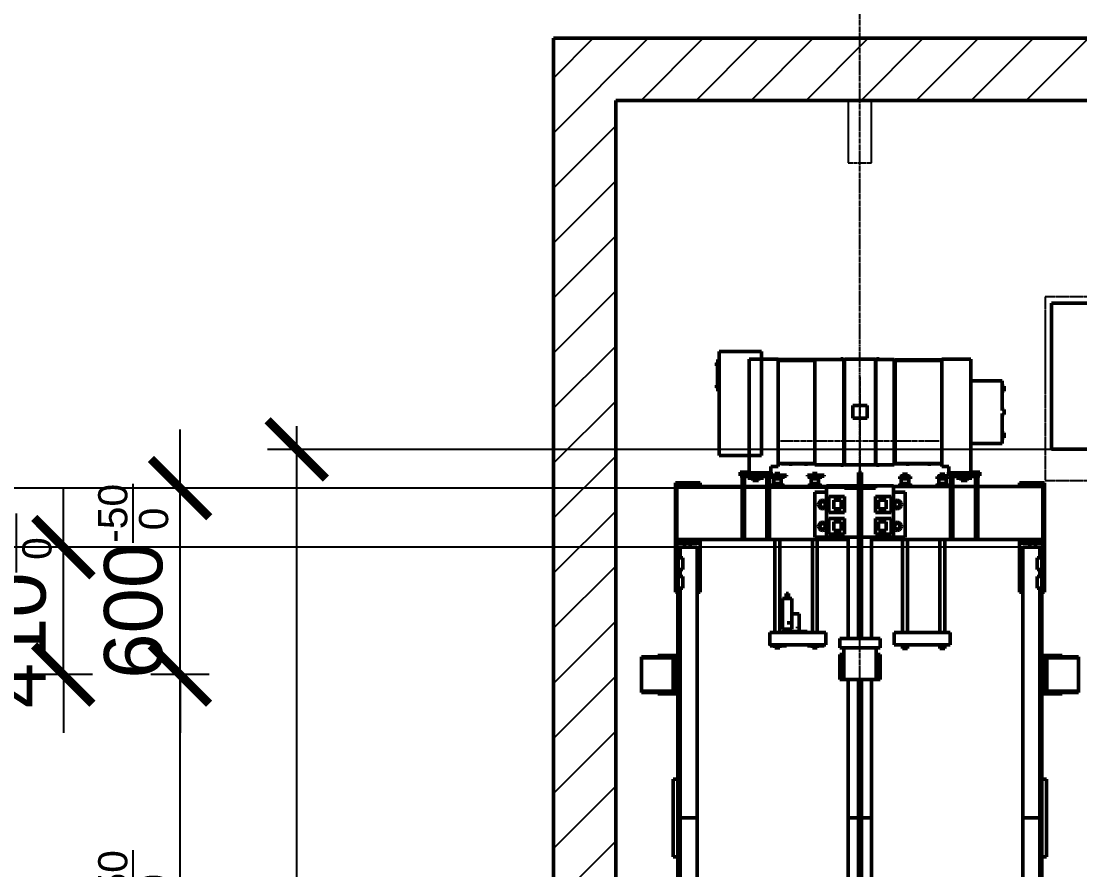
# Model space of a CAD drawing. Header units: millimetres. Extents: x -9546 to 173314, y -46180 to 27253.
# Drawn here: x 68157 to 71559, y -14022 to -11295 of the extents above; entities that cross this region are included whole.
import ezdxf

# ---------------------------------------------------------------- set-up
doc = ezdxf.new("R2010")
doc.units = ezdxf.units.MM
for name, pattern in [('ACISOTGB', [9, 4, -1, 1, -1, 1, -1]), ('AM_ISO02W050', [7.5, 6, -1.5]), ('AM_ISO08W050', [18, 12, -1.5, 3, -1.5])]:
    doc.linetypes.add(name, pattern=pattern)
for name, color, linetype, lineweight in [('AM_0', 7, 'Continuous', 50), ('AM_11', 173, 'ACISOTGB', 25), ('AM_5', 3, 'Continuous', 25), ('AM_8', 1, 'Continuous', 25), ('LDBeams-AM_3', 6, 'AM_ISO02W050', 25), ('LDCarFrame-AM_0', 7, 'Continuous', 50), ('LDGear-AM_0', 7, 'Continuous', 50), ('LDGear-AM_7', 4, 'AM_ISO08W050', 25), ('LDGuides-AM_0', 7, 'Continuous', 50), ('LDRailBrackets-AM_0', 7, 'Continuous', 50), ('LDShaft-AM_0', 7, 'Continuous', 50), ('LDShaft-AM_5', 3, 'Continuous', 25), ('LDShaft-AM_7', 4, 'AM_ISO08W050', 25)]:
    doc.layers.add(name, color=color, linetype=linetype, lineweight=lineweight)
doc.styles.add('LD', font='ARIALUNI.ttf')
doc.dimstyles.new('LIFT', dxfattribs={"dimtxt": 2.5, "dimasz": 2.5, "dimexe": 1.25, "dimexo": 0, "dimgap": 0.5, "dimtad": 1, "dimdec": 0, "dimzin": 1, "dimdsep": 46, "dimtxsty": 'LD', "dimblk": 'ARCHTICK', "dimcen": 0, "dimdle": 1, "dimclrd": 3, "dimclre": 3, "dimclrt": 4, "dimadec": 0, "dimazin": 0, "dimtp": 0.1, "dimtm": 0.1, "dimtfac": 0.71, "dimtdec": 0, "dimtix": 1, "dimtmove": 0, "dimatfit": 3, "dimfxl": 1, "dimtolj": 1, "dimarcsym": 0})

# ---------------------------------------------------------------- blocks, each defined once
blk = doc.blocks.new('LD_20260611094835_0000028C')
at = {"layer": 'AM_8'}
for p, q in [((-1900, 24086.2), (-1595.2, 24391)), ((-1900, 24263), (-1772, 24391)), ((-1618.4, 24191), (-1418.4, 24391)), ((-1441.6, 24191), (-1241.6, 24391)), ((-1264.8, 24191), (-1064.8, 24391)), ((-1088.1, 24191), (-888.1, 24391)), ((-911.3, 24191), (-711.3, 24391)), ((-734.5, 24191), (-534.5, 24391)), ((-557.7, 24191), (-357.7, 24391)), ((-381, 24191), (-181, 24391)), ((-1900, 23909.4), (-1700, 24109.4)), ((-1900, 23732.6), (-1700, 23932.6)), ((-1900, 23555.8), (-1700, 23755.8)), ((-1900, 23379.1), (-1700, 23579.1)), ((-1900, 23202.3), (-1700, 23402.3)), ((-1900, 23025.5), (-1700, 23225.5)), ((-1900, 22848.7), (-1700, 23048.7)), ((-1900, 22672), (-1700, 22872)), ((-1900, 22495.2), (-1700, 22695.2)), ((-1900, 22318.4), (-1700, 22518.4)), ((-1900, 22141.6), (-1700, 22341.6)), ((-1900, 21964.9), (-1700, 22164.9)), ((-1900, 21788.1), (-1700, 21988.1)), ((-1900, 21611.3), (-1700, 21811.3))]:
    blk.add_line(p, q, dxfattribs=at)
blk = doc.blocks.new('LD_20260611094835_0000028D')
at = {"layer": 'LDShaft-AM_0'}
for p, q in [((-1700, 24391), (-1900, 24391)), ((-1900, 24391), (-1900, 0)), ((0, 24391), (-1700, 24391)), ((-1700, 0), (-1700, 24191)), ((-1700, 24191), (0, 24191))]:
    blk.add_line(p, q, dxfattribs=at)
blk = doc.blocks.new('LD_20260611094835_0000028E')
at = {"layer": 'LDGear-AM_0'}
for p, q in [((-316, 288), (-452, 288)), ((-452, 288), (-452, -47)), ((-316, -47), (-316, 288)), ((-460.7, 251.5), (-460.7, 251.1)), ((-457.7, 251.5), (-460.7, 251.5)), ((-460.7, 251.1), (-460.7, 250.1)), ((-460.7, 250.1), (-460.7, 248.6)), ((-460.7, 248.6), (-460.7, 246.8)), ((-460.7, 246.8), (-460.7, 244.9)), ((-460.7, 244.9), (-460.7, 243.4)), ((-460.7, 243.4), (-460.7, 242.4)), ((-460.7, 242.4), (-460.7, 242)), ((-460.7, 242), (-457.7, 242)), ((-453.5, 252.9), (-457.7, 252.9)), ((-457.7, 252.9), (-457.7, 169.1)), ((-456.5, 261.5), (-456.5, 261.2)), ((-453.5, 261.5), (-456.5, 261.5)), ((-456.5, 261.2), (-456.5, 260.3)), ((-456.5, 260.3), (-456.5, 259)), ((-456.5, 259), (-456.5, 257.5)), ((-456.5, 257.5), (-456.5, 256)), ((-456.5, 256), (-456.5, 254.7)), ((-456.5, 254.7), (-456.5, 253.8)), ((-456.5, 253.8), (-456.5, 253.5)), ((-456.5, 253.5), (-453.5, 253.5)), ((-452, 261.5), (-453.5, 261.5)), ((-453.5, 261.5), (-453.5, 160.5)), ((-452, 261.5), (-453.5, 261.5)), ((-453.5, 261.5), (-453.5, 160.5)), ((-452, 261.5), (-453.5, 261.5)), ((-453.5, 261.5), (-453.5, 160.5)), ((-453.5, 169.1), (-453.5, 252.9)), ((-452, 160.5), (-452, 261.5)), ((-452, 160.5), (-452, 261.5)), ((-452, 160.5), (-452, 261.5)), ((-356, 263), (-356, -82)), ((-263, 263), (-356, 263)), ((-263, -82), (-263, 263)), ((-145, 261.8), (-263, 261.8)), ((-263, 261.8), (-263, 259.2)), ((-145, 259.2), (-263, 259.2)), ((-263, 259.2), (-263, -72.1)), ((-51.5, 262), (-145, 262)), ((-145, 262), (-145, -76)), ((-53.5, 263.6), (-61.5, 263.6)), ((-61.5, 263.6), (-61.5, 262)), ((-53.5, 262), (-53.5, 263.6)), ((-51.5, -76), (-51.5, 262)), ((-51.5, 261), (-51.5, -75)), ((-50, 261), (-51.5, 261)), ((-25, 263), (-50, 263)), ((-50, 263), (-50, -77)), ((0, 263), (-25, 263)), ((25, 263), (0, 263)), ((50, 263), (25, 263)), ((50, -77), (50, 263)), ((51.5, 259.8), (50, 259.8)), ((51.5, 262), (51.5, -76)), ((110, 262), (51.5, 262)), ((61.5, 263.6), (53.5, 263.6)), ((53.5, 263.6), (53.5, 262)), ((61.5, 262), (61.5, 263.6)), ((110, -76), (110, 262)), ((113, 259.8), (110, 259.8)), ((263, 261.2), (113, 261.2)), ((113, 261.2), (113, 259.2)), ((263, 259.2), (113, 259.2)), ((113, 259.2), (113, -72.1)), ((356, 263), (263, 263)), ((263, 263), (263, -82)), ((263, 259.2), (263, 261.2)), ((263, -72.1), (263, 259.2)), ((356, -82), (356, 263)), ((110, 214.8), (113, 214.8)), ((-460.7, 180), (-460.7, 179.6)), ((-457.7, 180), (-460.7, 180)), ((-460.7, 179.6), (-460.7, 178.6)), ((-460.7, 178.6), (-460.7, 177.1)), ((-460.7, 177.1), (-460.7, 175.2)), ((-460.7, 175.2), (-460.7, 173.4)), ((-460.7, 173.4), (-460.7, 171.9)), ((-460.7, 171.9), (-460.7, 170.9)), ((-460.7, 170.9), (-460.7, 170.5)), ((-460.7, 170.5), (-457.7, 170.5)), ((456.7, 193.8), (356, 193.8)), ((456.7, 186.1), (456.7, 193.8)), ((456.7, 164.2), (456.7, 186.1)), ((463.2, 175.9), (456.7, 175.9)), ((463.2, 175.3), (463.2, 175.9)), ((463.2, 173.6), (463.2, 175.3)), ((463.2, 171), (463.2, 173.6)), ((463.2, 167.9), (463.2, 171)), ((-457.7, 169.1), (-453.5, 169.1)), ((-456.5, 168.5), (-456.5, 168.2)), ((-453.5, 168.5), (-456.5, 168.5)), ((-456.5, 168.2), (-456.5, 167.3)), ((-456.5, 167.3), (-456.5, 166)), ((-456.5, 166), (-456.5, 164.5)), ((-456.5, 164.5), (-456.5, 163)), ((-456.5, 163), (-456.5, 161.7)), ((-456.5, 161.7), (-456.5, 160.8)), ((-456.5, 160.8), (-456.5, 160.5)), ((-456.5, 160.5), (-453.5, 160.5)), ((-453.5, 160.5), (-452, 160.5)), ((-453.5, 160.5), (-452, 160.5)), ((-453.5, 160.5), (-452, 160.5)), ((113, 154.5), (110, 154.5)), ((456.7, 131.6), (456.7, 164.2)), ((456.7, 159.9), (463.2, 159.9)), ((463.2, 164.8), (463.2, 167.9)), ((463.2, 162.3), (463.2, 164.8)), ((463.2, 160.5), (463.2, 162.3)), ((463.2, 159.9), (463.2, 160.5)), ((23.2, 113.8), (-23.2, 113.8)), ((-23.2, 113.8), (-23.2, 73)), ((23.2, 73), (23.2, 113.8)), ((456.7, 97.9), (456.7, 131.6)), ((-23.2, 73), (23.2, 73)), ((463.2, 101), (456.7, 101)), ((456.7, 54.4), (456.7, 88.1)), ((456.7, 85), (463.2, 85)), ((463.2, 100.4), (463.2, 101)), ((463.2, 98.7), (463.2, 100.4)), ((463.2, 96.1), (463.2, 98.7)), ((463.2, 93), (463.2, 96.1)), ((463.2, 89.9), (463.2, 93)), ((463.2, 87.3), (463.2, 89.9)), ((463.2, 85.6), (463.2, 87.3)), ((463.2, 85), (463.2, 85.6)), ((456.7, 21.8), (456.7, 54.4)), ((110, 31.5), (113, 31.5)), ((463.2, 26.1), (456.7, 26.1)), ((456.7, -0.1), (456.7, 21.8)), ((456.7, 10.1), (463.2, 10.1)), ((463.2, 25.5), (463.2, 26.1)), ((463.2, 23.7), (463.2, 25.5)), ((463.2, 21.2), (463.2, 23.7)), ((463.2, 18.1), (463.2, 21.2)), ((463.2, 15), (463.2, 18.1)), ((463.2, 12.4), (463.2, 15)), ((463.2, 10.7), (463.2, 12.4)), ((463.2, 10.1), (463.2, 10.7)), ((113, -28.7), (110, -28.7)), ((356, -7.8), (456.7, -7.8)), ((456.7, -7.8), (456.7, -0.1)), ((-452, -47), (-316, -47)), ((-356, -82), (-356, -82.5)), ((-356, -82.5), (-356, -83)), ((-356, -83), (-356, -102)), ((-356, -102), (-286, -102)), ((-286, -82), (-263, -82)), ((-286, -82.5), (-286, -82)), ((-286, -83), (-286, -82.5)), ((-286, -102), (-286, -83)), ((-263, -72.1), (-145, -72.1)), ((-251.6, -72.1), (-251.6, -73.7)), ((-251.6, -73.7), (-227.8, -73.7)), ((-227.8, -72.1), (-227.8, -74.5)), ((-227.8, -74.5), (-218.3, -74.5)), ((-218.3, -73.7), (-177.8, -73.7)), ((-218.3, -74.5), (-218.3, -72.1)), ((-177.8, -72.1), (-177.8, -74.5)), ((-177.8, -74.5), (-168.2, -74.5)), ((-168.2, -74.5), (-168.2, -72.1)), ((-168.2, -73.7), (-145, -73.7)), ((-145, -76), (-51.5, -76)), ((-61.5, -76), (-61.5, -77.6)), ((-61.5, -77.6), (-53.5, -77.6)), ((-53.5, -77.6), (-53.5, -76)), ((-51.5, -75), (-50, -75)), ((-50, -77), (-25, -77)), ((-25, -77), (0, -77)), ((0, -77), (25, -77)), ((25, -77), (50, -77)), ((50, -73.7), (51.5, -73.7)), ((51.5, -76), (110, -76)), ((53.5, -76), (53.5, -77.6)), ((53.5, -77.6), (61.5, -77.6)), ((61.5, -77.6), (61.5, -76)), ((110, -73.7), (148.2, -73.7)), ((113, -72.1), (263, -72.1)), ((148.2, -72.1), (148.2, -74.5)), ((148.2, -74.5), (157.8, -74.5)), ((157.8, -74.5), (157.8, -72.1)), ((157.8, -73.7), (218.2, -73.7)), ((218.2, -72.1), (218.2, -74.5)), ((218.2, -74.5), (227.8, -74.5)), ((227.8, -74.5), (227.8, -72.1)), ((227.8, -73.7), (263, -73.7)), ((263, -82), (286, -82)), ((286, -82), (286, -82.5)), ((286, -82.5), (286, -83)), ((286, -83), (286, -102)), ((286, -102), (356, -102)), ((356, -82.5), (356, -82)), ((356, -83), (356, -82.5)), ((356, -102), (356, -83)), ((-360, -112), (-360, -116)), ((-360, -116), (-360, -119)), ((-360, -119), (-358.1, -119)), ((-358.1, -119), (-352.7, -119)), ((-352.7, -119), (-344.6, -119)), ((-344.6, -119), (-335, -119)), ((-344.5, -119), (-344.5, -127)), ((-344.5, -127), (-343.8, -127)), ((-343.8, -127), (-341.7, -127)), ((-341.7, -127), (-338.6, -127)), ((-338.6, -127), (-335, -127)), ((-335, -119), (-325.4, -119)), ((-335, -127), (-331.4, -127)), ((-331.4, -127), (-328.3, -127)), ((-328.3, -127), (-326.2, -127)), ((-326.2, -127), (-325.5, -127)), ((-325.5, -127), (-325.5, -119)), ((-325.4, -119), (-317.3, -119)), ((-317.3, -119), (-311.9, -119)), ((-311.9, -119), (-310, -119)), ((-310, -116), (-310, -112)), ((-310, -119), (-310, -116)), ((310, -112), (310, -116)), ((310, -116), (310, -119)), ((310, -119), (311.9, -119)), ((311.9, -119), (317.3, -119)), ((317.3, -119), (325.4, -119)), ((325.4, -119), (335, -119)), ((325.5, -119), (325.5, -127)), ((325.5, -127), (326.2, -127)), ((326.2, -127), (328.3, -127)), ((328.3, -127), (331.4, -127)), ((331.4, -127), (335, -127)), ((335, -119), (344.6, -119)), ((335, -127), (338.6, -127)), ((338.6, -127), (341.7, -127)), ((341.7, -127), (343.8, -127)), ((343.8, -127), (344.5, -127)), ((344.5, -127), (344.5, -119)), ((344.6, -119), (352.7, -119)), ((352.7, -119), (358.1, -119)), ((358.1, -119), (360, -119)), ((360, -116), (360, -112)), ((360, -119), (360, -116))]:
    blk.add_line(p, q, dxfattribs=at)
blk = doc.blocks.new('LD_20260611094835_0000028F')
at = {"layer": 'LDGear-AM_7'}
for p, q in [((0, 206), (0, -206)), ((255, 0), (-255, 0))]:
    blk.add_line(p, q, dxfattribs=at)
blk = doc.blocks.new('LD_20260611094835_00000290')
at = {"layer": 'LDGear-AM_0'}
for p, q in [((-356, 51), (-385, 51)), ((-385, 51), (-385, 39)), ((-385, 39), (-285, 39)), ((-379, 39), (-379, -161)), ((-371, 39), (-379, 39)), ((-371, -161), (-371, 39)), ((-299, 39), (-299, -161)), ((-291, 39), (-299, 39)), ((-291, -161), (-291, 39)), ((-289, 39), (-289, 38.5)), ((-289, 38.5), (-272.7, 38.5)), ((-285, 51), (-286, 51)), ((-285, 39), (-285, 51)), ((-272.7, 41.5), (-285, 41.5)), ((-261.5, 37.1), (-282.3, 37.1)), ((-282.3, 37.1), (-282.3, 29.1)), ((-272.4, 47), (-273, 47)), ((-273, 47), (-273, 41.5)), ((-273, 38.5), (-273, 37.1)), ((-270.7, 47), (-272.4, 47)), ((-268.1, 47), (-270.7, 47)), ((-265, 47), (-268.1, 47)), ((-261.9, 47), (-265, 47)), ((-259.3, 47), (-261.9, 47)), ((-247.7, 37.1), (-261.5, 37.1)), ((-261.5, 37.1), (-261.5, 29.1)), ((-261.5, 29.1), (-261.5, 37.1)), ((-257.6, 47), (-259.3, 47)), ((-257, 47), (-257.6, 47)), ((-235.5, 41.5), (-257.3, 41.5)), ((-257.3, 38.5), (-235.5, 38.5)), ((-257, 41.5), (-257, 47)), ((-257, 37.1), (-257, 38.5)), ((-247.7, 29.1), (-247.7, 37.1)), ((-235.5, 38.5), (-235.5, 41.5)), ((-169, 41.5), (-169, 38.5)), ((-152.7, 41.5), (-169, 41.5)), ((-169, 38.5), (-152.7, 38.5)), ((-141.5, 37.1), (-162.3, 37.1)), ((-162.3, 37.1), (-162.3, 29.1)), ((-152.4, 47), (-153, 47)), ((-153, 47), (-153, 41.5)), ((-153, 38.5), (-153, 37.1)), ((-150.7, 47), (-152.4, 47)), ((-148.1, 47), (-150.7, 47)), ((-145, 47), (-148.1, 47)), ((-141.9, 47), (-145, 47)), ((-139.3, 47), (-141.9, 47)), ((-127.7, 37.1), (-141.5, 37.1)), ((-141.5, 37.1), (-141.5, 29.1)), ((-141.5, 29.1), (-141.5, 37.1)), ((-137.6, 47), (-139.3, 47)), ((-137, 47), (-137.6, 47)), ((-115.5, 41.5), (-137.3, 41.5)), ((-137.3, 38.5), (-115.5, 38.5)), ((-137, 41.5), (-137, 47)), ((-137, 37.1), (-137, 38.5)), ((-127.7, 29.1), (-127.7, 37.1)), ((-115.5, 38.5), (-115.5, 41.5)), ((0, 50), (-5, 50)), ((-5, 50), (-5, 5)), ((5, 50), (0, 50)), ((5, 5), (5, 50)), ((143.5, 37.1), (127.7, 37.1)), ((127.7, 37.1), (127.7, 29.1)), ((137.6, 44), (137, 44)), ((137, 44), (137, 37.1)), ((139.3, 44), (137.6, 44)), ((141.9, 44), (139.3, 44)), ((145, 44), (141.9, 44)), ((146.5, 38.5), (143.5, 38.5)), ((143.5, 38.5), (143.5, 35.5)), ((143.5, 35.5), (146.5, 35.5)), ((148.1, 44), (145, 44)), ((146.5, 35.5), (146.5, 38.5)), ((148.5, 37.1), (146.5, 37.1)), ((150.7, 44), (148.1, 44)), ((162.3, 37.1), (148.5, 37.1)), ((148.5, 37.1), (148.5, 29.1)), ((148.5, 29.1), (148.5, 37.1)), ((152.4, 44), (150.7, 44)), ((153, 44), (152.4, 44)), ((153, 37.1), (153, 44)), ((162.3, 29.1), (162.3, 37.1)), ((263.5, 37.1), (247.7, 37.1)), ((247.7, 37.1), (247.7, 29.1)), ((257.6, 44), (257, 44)), ((257, 44), (257, 37.1)), ((259.3, 44), (257.6, 44)), ((261.9, 44), (259.3, 44)), ((265, 44), (261.9, 44)), ((266.5, 38.5), (263.5, 38.5)), ((263.5, 38.5), (263.5, 35.5)), ((263.5, 35.5), (266.5, 35.5)), ((268.1, 44), (265, 44)), ((266.5, 35.5), (266.5, 38.5)), ((268.5, 37.1), (266.5, 37.1)), ((270.7, 44), (268.1, 44)), ((282.3, 37.1), (268.5, 37.1)), ((268.5, 37.1), (268.5, 29.1)), ((268.5, 29.1), (268.5, 37.1)), ((272.4, 44), (270.7, 44)), ((273, 44), (272.4, 44)), ((273, 37.1), (273, 44)), ((282.3, 29.1), (282.3, 37.1)), ((286, 51), (285, 51)), ((285, 51), (285, 39)), ((285, 39), (385, 39)), ((291, 39), (291, -161)), ((299, 39), (291, 39)), ((299, -161), (299, 39)), ((385, 51), (356, 51)), ((371, 39), (371, -161)), ((379, 39), (371, 39)), ((379, -161), (379, 39)), ((385, 39), (385, 51)), ((-588, 17), (-593, 17)), ((-593, 17), (-593, -335)), ((-513, 17), (-588, 17)), ((-588, 17), (-588, 5)), ((-588, -335), (-588, 17)), ((-379, 5), (-588, 5)), ((-513, 5), (-513, 17)), ((-299, 5), (-371, 5)), ((-107.5, 5), (-291, 5)), ((-242.5, 8), (-287.5, 8)), ((-287.5, 8), (-287.5, 5)), ((-287.5, 5), (-242.5, 5)), ((-282.3, 29.1), (-261.5, 29.1)), ((-250, 14.3), (-280, 14.3)), ((-280, 14.3), (-280, 9)), ((-280, 9), (-250, 9)), ((-280, 9), (-280, 8)), ((-253, 29.1), (-277, 29.1)), ((-277, 29.1), (-277, 14.3)), ((-277, 14.3), (-253, 14.3)), ((-261.5, 29.1), (-247.7, 29.1)), ((-253, 14.3), (-253, 29.1)), ((-250, 9), (-250, 14.3)), ((-250, 8), (-250, 9)), ((-242.5, 5), (-242.5, 8)), ((-122.5, 8), (-167.5, 8)), ((-167.5, 8), (-167.5, 5)), ((-167.5, 5), (-122.5, 5)), ((-162.3, 29.1), (-141.5, 29.1)), ((-158.9, 14.3), (-160, 14.3)), ((-160, 14.3), (-160, 11.2)), ((-130, 11.2), (-160, 11.2)), ((-160, 11.2), (-160, 8)), ((-155.6, 14.3), (-158.9, 14.3)), ((-133, 29.1), (-157, 29.1)), ((-157, 29.1), (-157, 14.3)), ((-157, 14.3), (-133, 14.3)), ((-150.7, 14.3), (-155.6, 14.3)), ((-145, 14.3), (-150.7, 14.3)), ((-139.3, 14.3), (-145, 14.3)), ((-141.5, 29.1), (-127.7, 29.1)), ((-134.4, 14.3), (-139.3, 14.3)), ((-131.1, 14.3), (-134.4, 14.3)), ((-133, 14.3), (-133, 29.1)), ((-130, 14.3), (-131.1, 14.3)), ((-130, 11.2), (-130, 14.3)), ((-130, 8), (-130, 11.2)), ((-122.5, 5), (-122.5, 8)), ((-5, 7), (-107.5, 7)), ((-107.5, 7), (-107.5, -158)), ((-5, 5), (-50, 5)), ((-50, 5), (-50, 0)), ((-50, 0), (0, 0)), ((0, 0), (50, 0)), ((107.5, 7), (5, 7)), ((50, 5), (5, 5)), ((50, 0), (50, 5)), ((107.5, -158), (107.5, 7)), ((291, 5), (107.5, 5)), ((167.5, 8), (122.5, 8)), ((122.5, 8), (122.5, 5)), ((122.5, 5), (167.5, 5)), ((127.7, 29.1), (148.5, 29.1)), ((131.1, 14.3), (130, 14.3)), ((130, 14.3), (130, 11.2)), ((160, 11.2), (130, 11.2)), ((130, 11.2), (130, 8)), ((134.4, 14.3), (131.1, 14.3)), ((157, 29.1), (133, 29.1)), ((133, 29.1), (133, 14.3)), ((133, 14.3), (157, 14.3)), ((139.3, 14.3), (134.4, 14.3)), ((145, 14.3), (139.3, 14.3)), ((150.7, 14.3), (145, 14.3)), ((148.5, 29.1), (162.3, 29.1)), ((155.6, 14.3), (150.7, 14.3)), ((158.9, 14.3), (155.6, 14.3)), ((157, 14.3), (157, 29.1)), ((160, 14.3), (158.9, 14.3)), ((160, 11.2), (160, 14.3)), ((160, 8), (160, 11.2)), ((167.5, 5), (167.5, 8)), ((287.5, 8), (242.5, 8)), ((242.5, 8), (242.5, 5)), ((242.5, 5), (287.5, 5)), ((247.7, 29.1), (268.5, 29.1)), ((251.1, 14.3), (250, 14.3)), ((250, 14.3), (250, 11.2)), ((280, 11.2), (250, 11.2)), ((250, 11.2), (250, 8)), ((254.4, 14.3), (251.1, 14.3)), ((277, 29.1), (253, 29.1)), ((253, 29.1), (253, 14.3)), ((253, 14.3), (277, 14.3)), ((259.3, 14.3), (254.4, 14.3)), ((265, 14.3), (259.3, 14.3)), ((270.7, 14.3), (265, 14.3)), ((268.5, 29.1), (282.3, 29.1)), ((275.6, 14.3), (270.7, 14.3)), ((278.9, 14.3), (275.6, 14.3)), ((277, 14.3), (277, 29.1)), ((280, 14.3), (278.9, 14.3)), ((280, 11.2), (280, 14.3)), ((280, 8), (280, 11.2)), ((287.5, 5), (287.5, 8)), ((371, 5), (299, 5)), ((588, 5), (379, 5)), ((588, 17), (513, 17)), ((513, 17), (513, 5)), ((593, 17), (588, 17)), ((588, 17), (588, -335)), ((588, 5), (588, 17)), ((593, -335), (593, 17)), ((-107.5, -13), (-145, -13)), ((-145, -13), (-145, -158)), ((-49.7, -27.6), (-100.4, -27.6)), ((-100.4, -27.6), (-100.4, -78.4)), ((-49.7, -78.4), (-49.7, -27.6)), ((100.4, -27.6), (49.7, -27.6)), ((49.7, -27.6), (49.7, -78.4)), ((100.4, -78.4), (100.4, -27.6)), ((145, -13), (107.5, -13)), ((145, -158), (145, -13)), ((-132.5, -47.8), (-133.5, -53)), ((-133.5, -53), (-132.5, -58.2)), ((-129.5, -43.5), (-132.5, -47.8)), ((-132.5, -58.2), (-129.5, -62.5)), ((-125.2, -40.5), (-129.5, -43.5)), ((-129.5, -62.5), (-125.2, -65.5)), ((-128.3, -49.6), (-129, -53)), ((-129, -53), (-128.3, -56.4)), ((-126.4, -46.6), (-128.3, -49.6)), ((-128.3, -56.4), (-126.4, -59.4)), ((-123.4, -44.7), (-126.4, -46.6)), ((-126.4, -59.4), (-123.4, -61.3)), ((-120, -39.5), (-125.2, -40.5)), ((-125.2, -65.5), (-120, -66.5)), ((-120, -44), (-123.4, -44.7)), ((-123.4, -61.3), (-120, -62)), ((-114.8, -40.5), (-120, -39.5)), ((-116.6, -44.7), (-120, -44)), ((-120, -62), (-116.6, -61.3)), ((-120, -66.5), (-114.8, -65.5)), ((-113.6, -46.6), (-116.6, -44.7)), ((-116.6, -61.3), (-113.6, -59.4)), ((-110.5, -43.5), (-114.8, -40.5)), ((-114.8, -65.5), (-110.5, -62.5)), ((-111.7, -49.6), (-113.6, -46.6)), ((-113.6, -59.4), (-111.7, -56.4)), ((-111, -53), (-111.7, -49.6)), ((-111.7, -56.4), (-111, -53)), ((-107.5, -47.8), (-110.5, -43.5)), ((-110.5, -62.5), (-107.5, -58.2)), ((-107.5, -48), (-107.5, -47.8)), ((-107.5, -58.2), (-107.5, -58)), ((-84, -39.1), (-84, -66.9)), ((-60, -39.1), (-84, -39.1)), ((-84, -66.9), (-60, -66.9)), ((-60, -66.9), (-60, -39.1)), ((60, -39.1), (60, -66.9)), ((84, -39.1), (60, -39.1)), ((60, -66.9), (84, -66.9)), ((84, -66.9), (84, -39.1)), ((110.5, -43.5), (107.5, -47.8)), ((107.5, -47.8), (107.5, -48)), ((107.5, -58), (107.5, -58.2)), ((107.5, -58.2), (110.5, -62.5)), ((114.8, -40.5), (110.5, -43.5)), ((110.5, -62.5), (114.8, -65.5)), ((111.7, -49.6), (111, -53)), ((111, -53), (111.7, -56.4)), ((113.6, -46.6), (111.7, -49.6)), ((111.7, -56.4), (113.6, -59.4)), ((116.6, -44.7), (113.6, -46.6)), ((113.6, -59.4), (116.6, -61.3)), ((120, -39.5), (114.8, -40.5)), ((114.8, -65.5), (120, -66.5)), ((120, -44), (116.6, -44.7)), ((116.6, -61.3), (120, -62)), ((125.2, -40.5), (120, -39.5)), ((123.4, -44.7), (120, -44)), ((120, -62), (123.4, -61.3)), ((120, -66.5), (125.2, -65.5)), ((126.4, -46.6), (123.4, -44.7)), ((123.4, -61.3), (126.4, -59.4)), ((129.5, -43.5), (125.2, -40.5)), ((125.2, -65.5), (129.5, -62.5)), ((128.3, -49.6), (126.4, -46.6)), ((126.4, -59.4), (128.3, -56.4)), ((129, -53), (128.3, -49.6)), ((128.3, -56.4), (129, -53)), ((132.5, -47.8), (129.5, -43.5)), ((129.5, -62.5), (132.5, -58.2)), ((133.5, -53), (132.5, -47.8)), ((132.5, -58.2), (133.5, -53)), ((-100.4, -78.4), (-49.7, -78.4)), ((-49.7, -97.6), (-100.4, -97.6)), ((-100.4, -97.6), (-100.4, -148.4)), ((-49.7, -148.4), (-49.7, -97.6)), ((49.7, -78.4), (100.4, -78.4)), ((100.4, -97.6), (49.7, -97.6)), ((49.7, -97.6), (49.7, -148.4)), ((100.4, -148.4), (100.4, -97.6)), ((-132.5, -117.8), (-133.5, -123)), ((-133.5, -123), (-132.5, -128.2)), ((-129.5, -113.5), (-132.5, -117.8)), ((-132.5, -128.2), (-129.5, -132.5)), ((-125.2, -110.5), (-129.5, -113.5)), ((-129.5, -132.5), (-125.2, -135.5)), ((-128.3, -119.6), (-129, -123)), ((-129, -123), (-128.3, -126.4)), ((-126.4, -116.6), (-128.3, -119.6)), ((-128.3, -126.4), (-126.4, -129.4)), ((-123.4, -114.7), (-126.4, -116.6)), ((-126.4, -129.4), (-123.4, -131.3)), ((-120, -109.5), (-125.2, -110.5)), ((-125.2, -135.5), (-120, -136.5)), ((-120, -114), (-123.4, -114.7)), ((-123.4, -131.3), (-120, -132)), ((-114.8, -110.5), (-120, -109.5)), ((-116.6, -114.7), (-120, -114)), ((-120, -132), (-116.6, -131.3)), ((-120, -136.5), (-114.8, -135.5)), ((-113.6, -116.6), (-116.6, -114.7)), ((-116.6, -131.3), (-113.6, -129.4)), ((-110.5, -113.5), (-114.8, -110.5)), ((-114.8, -135.5), (-110.5, -132.5)), ((-111.7, -119.6), (-113.6, -116.6)), ((-113.6, -129.4), (-111.7, -126.4)), ((-111, -123), (-111.7, -119.6)), ((-111.7, -126.4), (-111, -123)), ((-107.5, -117.8), (-110.5, -113.5)), ((-110.5, -132.5), (-107.5, -128.2)), ((-107.5, -118), (-107.5, -117.8)), ((-107.5, -128.2), (-107.5, -128)), ((-84, -109.1), (-84, -136.9)), ((-60, -109.1), (-84, -109.1)), ((-60, -136.9), (-60, -109.1)), ((60, -109.1), (60, -136.9)), ((84, -109.1), (60, -109.1)), ((84, -136.9), (84, -109.1)), ((110.5, -113.5), (107.5, -117.8)), ((107.5, -117.8), (107.5, -118)), ((107.5, -128), (107.5, -128.2)), ((107.5, -128.2), (110.5, -132.5)), ((114.8, -110.5), (110.5, -113.5)), ((110.5, -132.5), (114.8, -135.5)), ((111.7, -119.6), (111, -123)), ((111, -123), (111.7, -126.4)), ((113.6, -116.6), (111.7, -119.6)), ((111.7, -126.4), (113.6, -129.4)), ((116.6, -114.7), (113.6, -116.6)), ((113.6, -129.4), (116.6, -131.3)), ((120, -109.5), (114.8, -110.5)), ((114.8, -135.5), (120, -136.5)), ((120, -114), (116.6, -114.7)), ((116.6, -131.3), (120, -132)), ((125.2, -110.5), (120, -109.5)), ((123.4, -114.7), (120, -114)), ((120, -132), (123.4, -131.3)), ((120, -136.5), (125.2, -135.5)), ((126.4, -116.6), (123.4, -114.7)), ((123.4, -131.3), (126.4, -129.4)), ((129.5, -113.5), (125.2, -110.5)), ((125.2, -135.5), (129.5, -132.5)), ((128.3, -119.6), (126.4, -116.6)), ((126.4, -129.4), (128.3, -126.4)), ((129, -123), (128.3, -119.6)), ((128.3, -126.4), (129, -123)), ((132.5, -117.8), (129.5, -113.5)), ((129.5, -132.5), (132.5, -128.2)), ((133.5, -123), (132.5, -117.8)), ((132.5, -128.2), (133.5, -123)), ((-515.5, -165), (-588, -165)), ((-588, -165), (-37.5, -165)), ((-515.5, -177), (-515.5, -165)), ((-513, -335), (-513, -165)), ((-379, -161), (-371, -161)), ((-299, -161), (-291, -161)), ((-273, -165), (-273, -464)), ((-257, -464), (-257, -165)), ((-153, -165), (-153, -464)), ((-145, -158), (-107.5, -158)), ((-137, -464), (-137, -165)), ((-107.5, -158), (-5, -158)), ((-100.4, -148.4), (-49.7, -148.4)), ((-84, -136.9), (-60, -136.9)), ((5, -158), (107.5, -158)), ((37.5, -165), (588, -165)), ((49.7, -148.4), (100.4, -148.4)), ((60, -136.9), (84, -136.9)), ((107.5, -158), (145, -158)), ((137, -165), (137, -464)), ((153, -464), (153, -165)), ((257, -165), (257, -464)), ((273, -464), (273, -165)), ((291, -161), (299, -161)), ((371, -161), (379, -161)), ((513, -165), (513, -335)), ((588, -165), (515.5, -165)), ((515.5, -165), (515.5, -177)), ((-588, -177), (-515.5, -177)), ((-588, -177), (-588, -335)), ((-564, -177), (-564, -190)), ((-546, -190), (-546, -177)), ((515.5, -177), (588, -177)), ((546, -177), (546, -190)), ((564, -190), (564, -177)), ((588, -335), (588, -177)), ((-569.3, -224), (-584.2, -224)), ((-584.2, -224), (-584.2, -262)), ((-569.3, -262), (-569.3, -224)), ((569.3, -224), (569.3, -262)), ((584.2, -224), (569.3, -224)), ((584.2, -262), (584.2, -224)), ((-584.2, -262), (-569.3, -262)), ((569.3, -262), (584.2, -262)), ((-569.3, -284), (-584.2, -284)), ((-584.2, -284), (-584.2, -322)), ((-569.3, -322), (-569.3, -284)), ((569.3, -284), (569.3, -322)), ((584.2, -284), (569.3, -284)), ((584.2, -322), (584.2, -284)), ((-593, -335), (-588, -335)), ((-588, -335), (-585, -335)), ((-584.2, -322), (-569.3, -322)), ((-523, -335), (-513, -335)), ((-229.2, -339), (-236.8, -339)), ((-236.8, -339), (-236.8, -355.5)), ((-229.2, -355.5), (-229.2, -339)), ((513, -335), (523, -335)), ((569.3, -322), (584.2, -322)), ((585, -335), (588, -335)), ((588, -335), (593, -335)), ((-218.4, -355.5), (-249, -355.5)), ((-249, -355.5), (-249, -453)), ((-218.4, -453), (-218.4, -355.5)), ((-195, -404.5), (-218.4, -404.5)), ((-195, -461), (-195, -404.5)), ((-253.1, -429), (-253.1, -429.3)), ((-249, -429), (-253.1, -429)), ((-253.1, -429.3), (-253.1, -430.2)), ((-253.1, -430.2), (-253.1, -431.5)), ((-253.1, -431.5), (-253.1, -433)), ((-253.1, -433), (-253.1, -434.5)), ((-253.1, -434.5), (-253.1, -435.8)), ((-253.1, -435.8), (-253.1, -436.7)), ((-253.1, -436.7), (-253.1, -437)), ((-253.1, -437), (-249, -437)), ((-228.1, -428), (-229, -428)), ((-229, -428), (-229, -438)), ((-229, -438), (-228.1, -438)), ((-228.1, -438), (-228.1, -428)), ((-290, -464), (-290, -504)), ((-110, -464), (-290, -464)), ((-170, -461), (-250, -461)), ((-250, -461), (-250, -464)), ((-250, -464), (-170, -464)), ((-249, -453), (-218.4, -453)), ((-235, -453), (-235, -461)), ((-235, -461), (-195, -461)), ((-201, -446), (-201, -450)), ((-197, -446), (-201, -446)), ((-201, -450), (-197, -450)), ((-197, -450), (-197, -446)), ((-170, -464), (-170, -461)), ((-110, -504), (-110, -464)), ((110, -464), (110, -504)), ((290, -464), (110, -464)), ((290, -504), (290, -464)), ((-290, -504), (-110, -504)), ((-289, -504.5), (-289, -507.5)), ((-272.7, -504.5), (-289, -504.5)), ((-289, -507.5), (-272.7, -507.5)), ((-273, -504), (-273, -504.5)), ((-273, -507.5), (-273, -513)), ((-235.5, -504.5), (-257.3, -504.5)), ((-257.3, -507.5), (-235.5, -507.5)), ((-257, -504.5), (-257, -504)), ((-257, -513), (-257, -507.5)), ((-235.5, -507.5), (-235.5, -504.5)), ((-169, -504.5), (-169, -507.5)), ((-152.7, -504.5), (-169, -504.5)), ((-169, -507.5), (-152.7, -507.5)), ((-153, -504), (-153, -504.5)), ((-153, -507.5), (-153, -513)), ((-115.5, -504.5), (-137.3, -504.5)), ((-137.3, -507.5), (-115.5, -507.5)), ((-137, -504.5), (-137, -504)), ((-137, -513), (-137, -507.5)), ((-115.5, -507.5), (-115.5, -504.5)), ((110, -504), (290, -504)), ((137, -504), (137, -516)), ((143.5, -507.5), (143.5, -510.5)), ((146.5, -507.5), (143.5, -507.5)), ((146.5, -510.5), (146.5, -507.5)), ((153, -516), (153, -504)), ((257, -504), (257, -516)), ((263.5, -507.5), (263.5, -510.5)), ((266.5, -507.5), (263.5, -507.5)), ((266.5, -510.5), (266.5, -507.5)), ((273, -516), (273, -504)), ((-273, -513), (-272.4, -513)), ((-272.4, -513), (-270.7, -513)), ((-270.7, -513), (-268.1, -513)), ((-268.1, -513), (-265, -513)), ((-265, -513), (-261.9, -513)), ((-261.9, -513), (-259.3, -513)), ((-259.3, -513), (-257.6, -513)), ((-257.6, -513), (-257, -513)), ((-153, -513), (-152.4, -513)), ((-152.4, -513), (-150.7, -513)), ((-150.7, -513), (-148.1, -513)), ((-148.1, -513), (-145, -513)), ((-145, -513), (-141.9, -513)), ((-141.9, -513), (-139.3, -513)), ((-139.3, -513), (-137.6, -513)), ((-137.6, -513), (-137, -513)), ((137, -516), (137.6, -516)), ((137.6, -516), (139.3, -516)), ((139.3, -516), (141.9, -516)), ((141.9, -516), (145, -516)), ((143.5, -510.5), (146.5, -510.5)), ((145, -516), (148.1, -516)), ((148.1, -516), (150.7, -516)), ((150.7, -516), (152.4, -516)), ((152.4, -516), (153, -516)), ((257, -516), (257.6, -516)), ((257.6, -516), (259.3, -516)), ((259.3, -516), (261.9, -516)), ((261.9, -516), (265, -516)), ((263.5, -510.5), (266.5, -510.5)), ((265, -516), (268.1, -516)), ((268.1, -516), (270.7, -516)), ((270.7, -516), (272.4, -516)), ((272.4, -516), (273, -516))]:
    blk.add_line(p, q, dxfattribs=at)
blk = doc.blocks.new('LD_20260611094835_00000291')
at = {"layer": 'AM_0'}
for p, q in [((129, 469.5), (-170.75, 469.5)), ((-170.75, 469.5), (-170.75, 0.5)), ((-170.75, 0.5), (129, 0.5))]:
    blk.add_line(p, q, dxfattribs=at)
at = {"layer": 'AM_11'}
for p, q in [((-191, 490), (-191, -100)), ((191, 490), (-191, 490)), ((191, -100), (191, 490)), ((-191, -100), (191, -100))]:
    blk.add_line(p, q, dxfattribs=at)
blk = doc.blocks.new('LD_20260611094835_000002D7')
at = {"layer": 'LDShaft-AM_7'}
blk.add_line((0, -20061), (0, 4980), dxfattribs=at)
blk = doc.blocks.new('LD_20260611094835_000002E2')
at = {"layer": 'LDRailBrackets-AM_0'}
for p, q in [((-682.5, 57.5), (-702.5, 57.5)), ((-702.5, 57.5), (-702.5, 53.5)), ((-702.5, 53.5), (-682.5, 53.5)), ((-600.5, 53.5), (-702.5, 53.5)), ((-702.5, 53.5), (-702.5, -53.5)), ((-642.5, 57.5), (-682.5, 57.5)), ((-682.5, 57.5), (-682.5, 53.5)), ((-682.5, 53.5), (-682.5, 57.5)), ((-682.5, 53.5), (-642.5, 53.5)), ((-650, 61.5), (-650, 57.5)), ((-585, 61.5), (-650, 61.5)), ((-650, 57.5), (-589, 57.5)), ((-596.5, 57.5), (-642.5, 57.5)), ((-642.5, 57.5), (-642.5, 53.5)), ((-642.5, 53.5), (-642.5, 57.5)), ((-642.5, 53.5), (-600.5, 53.5)), ((-600.5, 53.5), (-600.5, -53.5)), ((-596.5, 53.5), (-596.5, 57.5)), ((-596.5, -53.5), (-596.5, 53.5)), ((-589, 57.5), (-589, -57.5)), ((-585, -61.5), (-585, 61.5)), ((585, 61.5), (585, -61.5)), ((650, 61.5), (585, 61.5)), ((589, -57.5), (589, 57.5)), ((589, 57.5), (650, 57.5)), ((596.5, 57.5), (596.5, 53.5)), ((642.5, 57.5), (596.5, 57.5)), ((596.5, 53.5), (596.5, -53.5)), ((600.5, 53.5), (642.5, 53.5)), ((702.5, 53.5), (600.5, 53.5)), ((600.5, -53.5), (600.5, 53.5)), ((642.5, 57.5), (642.5, 53.5)), ((682.5, 57.5), (642.5, 57.5)), ((642.5, 53.5), (642.5, 57.5)), ((642.5, 53.5), (682.5, 53.5)), ((650, 57.5), (650, 61.5)), ((682.5, 53.5), (682.5, 57.5)), ((682.5, 57.5), (682.5, 53.5)), ((702.5, 57.5), (682.5, 57.5)), ((682.5, 53.5), (702.5, 53.5)), ((702.5, 53.5), (702.5, 57.5)), ((702.5, -53.5), (702.5, 53.5)), ((-682.5, -53.5), (-702.5, -53.5)), ((-702.5, -53.5), (-702.5, -57.5)), ((-702.5, -53.5), (-600.5, -53.5)), ((-702.5, -57.5), (-682.5, -57.5)), ((-682.5, -57.5), (-682.5, -53.5)), ((-642.5, -53.5), (-682.5, -53.5)), ((-682.5, -53.5), (-682.5, -57.5)), ((-682.5, -57.5), (-642.5, -57.5)), ((-650, -57.5), (-650, -61.5)), ((-589, -57.5), (-650, -57.5)), ((-650, -61.5), (-585, -61.5)), ((-600.5, -53.5), (-642.5, -53.5)), ((-642.5, -53.5), (-642.5, -57.5)), ((-642.5, -57.5), (-642.5, -53.5)), ((-642.5, -57.5), (-596.5, -57.5)), ((-596.5, -57.5), (-596.5, -53.5)), ((585, -61.5), (650, -61.5)), ((650, -57.5), (589, -57.5)), ((596.5, -53.5), (596.5, -57.5)), ((596.5, -57.5), (642.5, -57.5)), ((642.5, -53.5), (600.5, -53.5)), ((600.5, -53.5), (702.5, -53.5)), ((642.5, -57.5), (642.5, -53.5)), ((642.5, -53.5), (642.5, -57.5)), ((682.5, -53.5), (642.5, -53.5)), ((642.5, -57.5), (682.5, -57.5)), ((650, -61.5), (650, -57.5)), ((682.5, -57.5), (682.5, -53.5)), ((682.5, -53.5), (682.5, -57.5)), ((702.5, -53.5), (682.5, -53.5)), ((682.5, -57.5), (702.5, -57.5)), ((702.5, -57.5), (702.5, -53.5))]:
    blk.add_line(p, q, dxfattribs=at)
blk = doc.blocks.new('LD_20260611094835_000002F6')
at = {"layer": 'LDGuides-AM_0'}
for p, q in [((24, 1250), (-31, 1250)), ((-31, 1250), (-31, -117)), ((24, -117), (24, 1250)), ((31, 1250), (24, 1250)), ((24, 1250), (24, -117)), ((31, -117), (31, 1250)), ((-31, -262), (-31, -1250)), ((24, -1250), (24, -262)), ((24, -262), (24, -1250)), ((31, -1250), (31, -262)), ((-31, -1250), (24, -1250)), ((24, -1250), (31, -1250))]:
    blk.add_line(p, q, dxfattribs=at)
blk = doc.blocks.new('LD_20260611094835_000002F7')
at = {"layer": 'AM_0'}
for p, q in [((15, 125), (0, 125)), ((0, 125), (0, -125)), ((15, -125), (15, 125)), ((0, -125), (15, -125))]:
    blk.add_line(p, q, dxfattribs=at)
blk = doc.blocks.new('LD_20260611094835_000002FA')
at = {"layer": 'LDGuides-AM_0'}
for p, q in [((24, 435), (-31, 435)), ((-31, 435), (-31, -435)), ((31, 435), (24, 435)), ((24, 435), (24, 401.05)), ((24, 401.05), (24, 435)), ((31, -435), (31, 435)), ((24, 362.95), (24, 341.05)), ((24, 341.05), (24, 362.95)), ((24, 302.95), (24, -435)), ((24, -435), (24, 302.95)), ((-31, -435), (24, -435)), ((24, -435), (31, -435))]:
    blk.add_line(p, q, dxfattribs=at)
blk = doc.blocks.new('LD_20260611094835_00000300')
at = {"layer": 'LDGuides-AM_0'}
for p, q in [((-24, 1250), (-31, 1250)), ((-31, 1250), (-31, -117)), ((-24, -117), (-24, 1250)), ((31, 1250), (-24, 1250)), ((-24, 1250), (-24, -117)), ((31, -117), (31, 1250)), ((-31, -262), (-31, -1250)), ((-24, -1250), (-24, -262)), ((-24, -262), (-24, -1250)), ((31, -1250), (31, -262)), ((-31, -1250), (-24, -1250)), ((-24, -1250), (31, -1250))]:
    blk.add_line(p, q, dxfattribs=at)
blk = doc.blocks.new('LD_20260611094835_00000301')
at = {"layer": 'AM_0'}
for p, q in [((0, 125), (-15, 125)), ((-15, 125), (-15, -125)), ((0, -125), (0, 125)), ((-15, -125), (0, -125))]:
    blk.add_line(p, q, dxfattribs=at)
blk = doc.blocks.new('LD_20260611094835_0000030C')
at = {"layer": 'LDGuides-AM_0'}
for p, q in [((-24, 435), (-31, 435)), ((-31, 435), (-31, -435)), ((31, 435), (-24, 435)), ((-24, 435), (-24, 401.05)), ((-24, 401.05), (-24, 435)), ((31, -435), (31, 435)), ((-24, 362.95), (-24, 341.05)), ((-24, 341.05), (-24, 362.95)), ((-24, 302.95), (-24, -435)), ((-24, -435), (-24, 302.95)), ((-31, -435), (-24, -435)), ((-24, -435), (31, -435))]:
    blk.add_line(p, q, dxfattribs=at)
blk = doc.blocks.new('LD_20260611094835_0000030F')
at = {"layer": 'LDBeams-AM_3'}
for p, q in [((-34.6, 200), (-37.5, 200)), ((-37.5, 200), (-37.5, 0)), ((-26.5, 200), (-34.6, 200)), ((-14.4, 200), (-26.5, 200)), ((0, 200), (-14.4, 200)), ((14.4, 200), (0, 200)), ((26.5, 200), (14.4, 200)), ((34.6, 200), (26.5, 200)), ((37.5, 200), (34.6, 200)), ((37.5, 0), (37.5, 200)), ((-37.5, 0), (-34.6, 0)), ((-34.6, 0), (-26.5, 0)), ((-26.5, 0), (-14.4, 0)), ((-14.4, 0), (0, 0)), ((0, 0), (14.4, 0)), ((14.4, 0), (26.5, 0)), ((26.5, 0), (34.6, 0)), ((34.6, 0), (37.5, 0))]:
    blk.add_line(p, q, dxfattribs=at)
blk = doc.blocks.new('LD_20260611094835_00000312')
at = {"layer": 'LDCarFrame-AM_0'}
for p, q in [((65, 132), (-65, 132)), ((-65, 132), (-65, 102)), ((65, 102), (65, 132)), ((-65, 102), (65, 102)), ((-60, 80), (-65, 80)), ((-65, 80), (-65, 0)), ((-52, 80), (-60, 80)), ((-60, 80), (-60, 0)), ((-60, 0), (-60, 80)), ((-52, 102), (-52, 0)), ((52, 102), (-52, 102)), ((52, 0), (52, 102)), ((60, 80), (52, 80)), ((60, 0), (60, 80)), ((60, 80), (60, 0)), ((65, 80), (60, 80)), ((65, 0), (65, 80)), ((-65, 0), (-60, 0)), ((-60, 0), (-52, 0)), ((-52, 0), (52, 0)), ((52, 0), (60, 0)), ((60, 0), (65, 0))]:
    blk.add_line(p, q, dxfattribs=at)
blk = doc.blocks.new('LD_20260611094835_00000313')
at = {"layer": 'LDBeams-AM_3'}
for p, q in [((-34.6, 200), (-37.5, 200)), ((-37.5, 200), (-37.5, 0)), ((-26.5, 200), (-34.6, 200)), ((-14.4, 200), (-26.5, 200)), ((0, 200), (-14.4, 200)), ((14.4, 200), (0, 200)), ((26.5, 200), (14.4, 200)), ((34.6, 200), (26.5, 200)), ((37.5, 200), (34.6, 200)), ((37.5, 0), (37.5, 200)), ((-37.5, 0), (-34.6, 0)), ((-34.6, 0), (-26.5, 0)), ((-26.5, 0), (-14.4, 0)), ((-14.4, 0), (0, 0)), ((0, 0), (14.4, 0)), ((14.4, 0), (26.5, 0)), ((26.5, 0), (34.6, 0)), ((34.6, 0), (37.5, 0))]:
    blk.add_line(p, q, dxfattribs=at)
blk = doc.blocks.new('LD_20260611094835_00000315')
at = {"layer": 'LDBeams-AM_3'}
for p, q in [((-34.6, 200), (-37.5, 200)), ((-37.5, 200), (-37.5, 0)), ((-26.5, 200), (-34.6, 200)), ((-14.4, 200), (-26.5, 200)), ((0, 200), (-14.4, 200)), ((14.4, 200), (0, 200)), ((26.5, 200), (14.4, 200)), ((34.6, 200), (26.5, 200)), ((37.5, 200), (34.6, 200)), ((37.5, 0), (37.5, 200)), ((-37.5, 0), (-34.6, 0)), ((-34.6, 0), (-26.5, 0)), ((-26.5, 0), (-14.4, 0)), ((-14.4, 0), (0, 0)), ((0, 0), (14.4, 0)), ((14.4, 0), (26.5, 0)), ((26.5, 0), (34.6, 0)), ((34.6, 0), (37.5, 0))]:
    blk.add_line(p, q, dxfattribs=at)
blk = doc.blocks.new('LD_20260611094835_00000324')
at = {"layer": 'LDGuides-AM_0'}
for p, q in [((-5, 1250), (-37.5, 1250)), ((-37.5, 1250), (-37.5, -1250)), ((5, 1250), (-5, 1250)), ((-5, 1250), (-5, -1250)), ((-5, -1250), (-5, 1250)), ((5, -1250), (5, 1250)), ((37.5, 1250), (5, 1250)), ((5, 1250), (5, -1250)), ((37.5, -1250), (37.5, 1250)), ((-37.5, -1250), (-5, -1250)), ((-5, -1250), (5, -1250)), ((5, -1250), (37.5, -1250))]:
    blk.add_line(p, q, dxfattribs=at)
blk = doc.blocks.new('LD_20260611094835_00000326')
at = {"layer": 'LDGuides-AM_0'}
for p, q in [((5, 530), (-5, 530)), ((-5, 530), (-5, 47)), ((5, 47), (5, 530)), ((-37.5, 372), (-37.5, 47)), ((-5, 47), (-5, 372)), ((5, 372), (5, 47)), ((37.5, 47), (37.5, 372)), ((-37.5, -85), (-37.5, -530)), ((-5, -530), (-5, -85)), ((-5, -85), (-5, -530)), ((5, -85), (5, -530)), ((5, -530), (5, -85)), ((37.5, -530), (37.5, -85)), ((-37.5, -530), (-5, -530)), ((-5, -530), (5, -530)), ((5, -530), (37.5, -530))]:
    blk.add_line(p, q, dxfattribs=at)
blk = doc.blocks.new('_ArchTick')
at = {"color": 0, "linetype": 'ByBlock', "const_width": 0.15}
blk.add_lwpolyline([(-0.5, -0.5), (0.5, 0.5)], dxfattribs=at)
blk = doc.blocks.new('*D2493')
at = {"layer": 'AM_5', "color": 3, "lineweight": -2, "transparency": 16777216}
for p, q in [((66792.3, -35790.1), (66792.3, -12720.1)), ((70852.3, -12795.1), (66698.5, -12795.1)), ((70852.3, -35715.1), (66698.5, -35715.1))]:
    blk.add_line(p, q, dxfattribs=at)
at = {"layer": 'Defpoints', "color": 0, "transparency": 16777216}
for p in [(66792.3, -12795.1), (70852.3, -12795.1), (70852.3, -35715.1)]:
    blk.add_point(p, dxfattribs=at)
at = {"layer": 'AM_5', "color": 3, "lineweight": -2, "transparency": 16777216, "xscale": 187.5, "yscale": 187.5, "zscale": 187.5}
for p, rotation in [((66792.3, -12795.1), 90), ((66792.3, -35715.1), 270)]:
    blk.add_blockref('_ArchTick', p, dxfattribs=dict(at, rotation=rotation))
at = {"layer": 'AM_5', "color": 4, "transparency": 16777216, "insert": (66631.9, -24255.1), "char_height": 187.5, "attachment_point": 5, "rotation": 90, "style": 'LD'}
blk.add_mtext('\\A1;Car Guide rail track length (T75-3/B 75/62/10) = 22920', dxfattribs=at)
blk = doc.blocks.new('*D2519')
at = {"layer": 'AM_5', "color": 3, "lineweight": -2, "transparency": 16777216}
for p, q in [((68292.3, -12985.1), (68292.3, -12797.6)), ((68386, -12985.1), (68198.5, -12985.1)), ((68292.3, -13394.6), (68292.3, -12985.1)), ((68386, -13394.6), (68198.5, -13394.6)), ((68292.3, -13394.6), (68292.3, -13582.1))]:
    blk.add_line(p, q, dxfattribs=at)
at = {"layer": 'Defpoints', "color": 0, "transparency": 16777216}
for p in [(68292.3, -12985.1), (68386, -12985.1), (68386, -13394.6)]:
    blk.add_point(p, dxfattribs=at)
at = {"layer": 'AM_5', "color": 3, "lineweight": -2, "transparency": 16777216, "xscale": 187.5, "yscale": 187.5, "zscale": 187.5}
for p, rotation in [((68292.3, -12985.1), 270), ((68292.3, -13394.6), 90)]:
    blk.add_blockref('_ArchTick', p, dxfattribs=dict(at, rotation=rotation))
at = {"layer": 'AM_5', "color": 4, "transparency": 16777216, "insert": (68141.7, -13189.9), "char_height": 187.5, "attachment_point": 5, "rotation": 90, "style": 'LD'}
blk.add_mtext('\\A1;410\\H0.5x;\\S-50/0 ', dxfattribs=at)
blk = doc.blocks.new('*D2520')
at = {"layer": 'AM_5', "color": 3, "lineweight": -2, "transparency": 16777216}
for p, q in [((69042.3, -16446.1), (69042.3, -12596.1)), ((71638.3, -12671.1), (68948.5, -12671.1)), ((71638.3, -16371.1), (68948.5, -16371.1))]:
    blk.add_line(p, q, dxfattribs=at)
at = {"layer": 'Defpoints', "color": 0, "transparency": 16777216}
for p in [(69042.3, -12671.1), (71638.3, -12671.1), (71638.3, -16371.1)]:
    blk.add_point(p, dxfattribs=at)
at = {"layer": 'AM_5', "color": 3, "lineweight": -2, "transparency": 16777216, "xscale": 187.5, "yscale": 187.5, "zscale": 187.5}
for p, rotation in [((69042.3, -12671.1), 90), ((69042.3, -16371.1), 270)]:
    blk.add_blockref('_ArchTick', p, dxfattribs=dict(at, rotation=rotation))
at = {"layer": 'AM_5', "color": 4, "transparency": 16777216, "insert": (68909, -14521.1), "char_height": 187.5, "attachment_point": 5, "rotation": 90, "style": 'LD'}
blk.add_mtext('\\A1;3700', dxfattribs=at)
blk = doc.blocks.new('*D2523')
at = {"layer": 'Defpoints', "color": 0, "transparency": 16777216}
for p in [(68667.3, -13394.6), (68761, -13394.6), (68761, -15294.6)]:
    blk.add_point(p, dxfattribs=at)
at = {"layer": 'LDShaft-AM_5', "color": 3, "lineweight": -2, "transparency": 16777216}
for p, q in [((68667.3, -15369.6), (68667.3, -13319.6)), ((68761, -13394.6), (68573.5, -13394.6)), ((68761, -15294.6), (68573.5, -15294.6))]:
    blk.add_line(p, q, dxfattribs=at)
at = {"layer": 'LDShaft-AM_5', "color": 3, "lineweight": -2, "transparency": 16777216, "xscale": 187.5, "yscale": 187.5, "zscale": 187.5}
for p, rotation in [((68667.3, -13394.6), 90), ((68667.3, -15294.6), 270)]:
    blk.add_blockref('_ArchTick', p, dxfattribs=dict(at, rotation=rotation))
at = {"layer": 'LDShaft-AM_5', "color": 4, "transparency": 16777216, "insert": (68516.7, -14344.6), "char_height": 187.5, "attachment_point": 5, "rotation": 90, "style": 'LD'}
blk.add_mtext('\\A1;1900\\H0.5x;\\S-50/0 ', dxfattribs=at)
blk = doc.blocks.new('*D2524')
at = {"layer": 'AM_5', "color": 3, "lineweight": -2, "transparency": 16777216}
for p, q in [((67542.3, -35790.1), (67542.3, -12910.1)), ((71406.3, -12985.1), (67448.5, -12985.1)), ((71406.3, -35715.1), (67448.5, -35715.1))]:
    blk.add_line(p, q, dxfattribs=at)
at = {"layer": 'Defpoints', "color": 0, "transparency": 16777216}
for p in [(67542.3, -12985.1), (71406.3, -12985.1), (71406.3, -35715.1)]:
    blk.add_point(p, dxfattribs=at)
at = {"layer": 'AM_5', "color": 3, "lineweight": -2, "transparency": 16777216, "xscale": 187.5, "yscale": 187.5, "zscale": 187.5}
for p, rotation in [((67542.3, -12985.1), 90), ((67542.3, -35715.1), 270)]:
    blk.add_blockref('_ArchTick', p, dxfattribs=dict(at, rotation=rotation))
at = {"layer": 'AM_5', "color": 4, "transparency": 16777216, "insert": (67381.9, -24350.1), "char_height": 187.5, "attachment_point": 5, "rotation": 90, "style": 'LD'}
blk.add_mtext('\\A1;Counterweight Guide rail track length (T75-3/B 75/62/10) = 22730', dxfattribs=at)
blk = doc.blocks.new('*D2534')
at = {"layer": 'Defpoints', "color": 0, "transparency": 16777216}
for p in [(68667.3, -12795.1), (68761, -12795.1), (68761, -13394.6)]:
    blk.add_point(p, dxfattribs=at)
at = {"layer": 'LDShaft-AM_5', "color": 3, "lineweight": -2, "transparency": 16777216}
for p, q in [((68667.3, -12795.1), (68667.3, -12607.6)), ((68761, -12795.1), (68573.5, -12795.1)), ((68667.3, -13394.6), (68667.3, -12795.1)), ((68761, -13394.6), (68573.5, -13394.6)), ((68667.3, -13394.6), (68667.3, -13582.1))]:
    blk.add_line(p, q, dxfattribs=at)
at = {"layer": 'LDShaft-AM_5', "color": 3, "lineweight": -2, "transparency": 16777216, "xscale": 187.5, "yscale": 187.5, "zscale": 187.5}
for p, rotation in [((68667.3, -12795.1), 270), ((68667.3, -13394.6), 90)]:
    blk.add_blockref('_ArchTick', p, dxfattribs=dict(at, rotation=rotation))
at = {"layer": 'LDShaft-AM_5', "color": 4, "transparency": 16777216, "insert": (68516.7, -13094.9), "char_height": 187.5, "attachment_point": 5, "rotation": 90, "style": 'LD'}
blk.add_mtext('\\A1;600\\H0.5x;\\S-50/0 ', dxfattribs=at)
blk = doc.blocks.new('_NONE')

msp = doc.modelspace()

# ---------------------------------------------------------------- block references
for name, p in [('LD_20260611094835_000002D7', (70852.3, -16105.1)), ('LD_20260611094835_0000028C', (71767.3, -35741.1)), ('LD_20260611094835_0000028D', (71767.3, -35741.1)), ('LD_20260611094835_0000030F', (70852.3, -11750.1)), ('LD_20260611094835_00000313', (70852.3, -11750.1)), ('LD_20260611094835_00000315', (70852.3, -11750.1)), ('LD_20260611094835_00000291', (71638.3, -12671.1)), ('LD_20260611094835_0000028E', (70852.3, -12644.1)), ('LD_20260611094835_0000028F', (70852.3, -12644.1)), ('LD_20260611094835_00000290', (70852.3, -12795.1)), ('LD_20260611094835_00000326', (70852.3, -13325.1)), ('LD_20260611094835_0000030C', (70298.3, -13420.1)), ('LD_20260611094835_000002FA', (71406.3, -13420.1)), ('LD_20260611094835_00000312', (70852.3, -13410.1)), ('LD_20260611094835_000002E2', (70852.3, -13394.6)), ('LD_20260611094835_00000301', (70267.3, -13855.1)), ('LD_20260611094835_000002F7', (71437.3, -13855.1)), ('LD_20260611094835_00000300', (70298.3, -15105.1)), ('LD_20260611094835_00000324', (70852.3, -15105.1)), ('LD_20260611094835_000002F6', (71406.3, -15105.1))]:
    msp.add_blockref(name, p)

# ---------------------------------------------------------------- dimensions: what is measured, and where the dimension line sits
at = {"layer": 'AM_5'}
dim = msp.add_linear_dim(base=(69042.3, -12671.1), p1=(71638.3, -16371.1), p2=(71638.3, -12671.1), angle=90, dimstyle='LIFT', override={"dimscale": 75, "dimtxt": 2.5, "dimtix": 1}, dxfattribs=at)
dim.commit()
dim.dimension.update_dxf_attribs({"geometry": '*D2520', "text_midpoint": (68909, -14521.1)})
for base, p1, p2, text, picture, middle in [((68292.2605225, -12985.1445806), (68386.0105225, -13394.6445806), (68386.0105225, -12985.1445806), '<>\\H0.5x;\\S-50/0 ', '*D2519', (68141.7403997, -13189.8945806)), ((66792.3, -12795.1), (70852.3, -35715.1), (70852.3, -12795.1), 'Car Guide rail track length (T75-3/B 75/62/10) = <>', '*D2493', (66631.9, -24255.1)), ((67542.3, -12985.1), (71406.3, -35715.1), (71406.3, -12985.1), 'Counterweight Guide rail track length (T75-3/B 75/62/10) = <>', '*D2524', (67381.9, -24350.1))]:
    dim = msp.add_linear_dim(base=base, p1=p1, p2=p2, angle=90, text=text, dimstyle='LIFT', override={"dimscale": 75, "dimtxt": 2.5, "dimtix": 1}, dxfattribs=at)
    dim.commit()
    dim.dimension.update_dxf_attribs({"geometry": picture, "text_midpoint": middle})
at = {"layer": 'LDShaft-AM_5'}
for base, p1, p2, override, picture, middle in [((68667.2605225, -12795.1445806), (68761.0105225, -13394.6445806), (68761.0105225, -12795.1445806), {"dimscale": 75, "dimtxt": 2.5, "dimblk1": 'NONE', "dimtix": 1}, '*D2534', (68516.7403997, -13094.8945806)), ((68667.3, -13394.6), (68761, -15294.6), (68761, -13394.6), {"dimscale": 75, "dimtxt": 2.5, "dimtix": 1}, '*D2523', (68516.7, -14344.6))]:
    dim = msp.add_linear_dim(base=base, p1=p1, p2=p2, angle=90, text='<>\\H0.5x;\\S-50/0 ', dimstyle='LIFT', override=override, dxfattribs=at)
    dim.commit()
    dim.dimension.update_dxf_attribs({"geometry": picture, "text_midpoint": middle})

doc.saveas('drawing.dxf')
